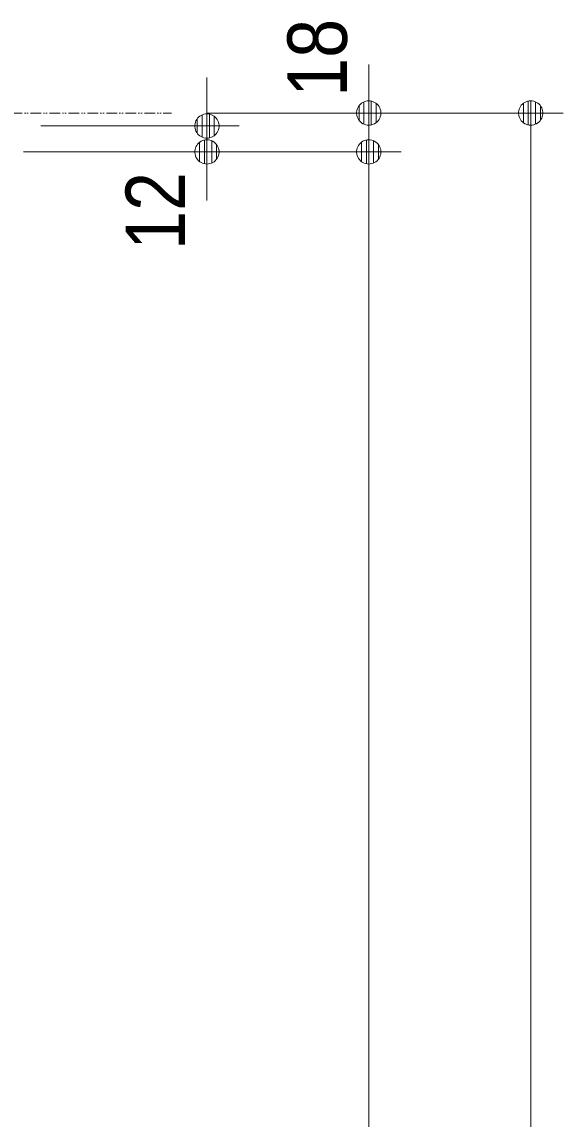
# Model space of a CAD drawing. Units: millimetres, scale not verified. Extents: x -4547 to 4547, y -2284 to 2284.
# Drawn here: x 618 to 869, y 238 to 746 of the extents above; entities that cross this region are included whole.
import ezdxf
from ezdxf.enums import TextEntityAlignment as Align

# ---------------------------------------------------------------- set-up
doc = ezdxf.new("R2010")
doc.units = ezdxf.units.MM
doc.header["$LTSCALE"] = 20
doc.linetypes.add('DOUBLE_CHAIN1', pattern=[8.8, 5, -1, 0.6, -0.6, 0.6, -1])
for name, color, linetype, lineweight in [('0-0_3一般', 7, 'Continuous', 9), ('0-1_2寸法-2', 7, 'Continuous', 9), ('0-2_0', 7, 'Continuous', 9), ('0-3_2寸法-1', 7, 'Continuous', 9)]:
    doc.layers.add(name, color=color, linetype=linetype, lineweight=lineweight)
doc.styles.add('ＭＳ Ｐゴシック', font='')
doc.styles.get('ＭＳ Ｐゴシック').set_extended_font_data('MS PGothic')

# ---------------------------------------------------------------- blocks, each defined once
blk = doc.blocks.new('グループ-7')
at = {"layer": '0-0_3一般', "linetype": 'DOUBLE_CHAIN1'}
blk.add_line((22890, 14080), (40566.3, 14080), dxfattribs=at)
blk = doc.blocks.new('グループ-15')
at = {"layer": '0-0_3一般'}
blk.add_blockref('グループ-7', (0, 0), dxfattribs=at)
blk = doc.blocks.new('_Dot')
at = {"layer": '0-2_0'}
for p, q in [((-10, 0), (-20, 0)), ((9.78, 2), (-9.78, 2)), ((7.99, 6), (-7.99, 6)), ((9.16, -3.98), (-9.16, -3.98)), ((6, -7.98), (-6, -7.98))]:
    blk.add_line(p, q, dxfattribs=at)
for points in [[(10, 0), (9.92, 1.25), (9.69, 2.49), (9.3, 3.68), (8.76, 4.82), (8.09, 5.88), (7.29, 6.85), (6.37, 7.71), (5.36, 8.44), (4.26, 9.05), (3.09, 9.51), (1.87, 9.82), (0.63, 9.98), (-0.63, 9.98), (-1.87, 9.82), (-3.09, 9.51), (-4.26, 9.05), (-5.36, 8.44), (-6.37, 7.71), (-7.29, 6.85), (-8.09, 5.88), (-8.76, 4.82), (-9.3, 3.68), (-9.69, 2.49), (-9.92, 1.25), (-10, 0), (0, 0)], [(-10, 0), (-9.92, -1.25), (-9.69, -2.49), (-9.3, -3.68), (-8.76, -4.82), (-8.09, -5.88), (-7.29, -6.85), (-6.37, -7.71), (-5.36, -8.44), (-4.26, -9.05), (-3.09, -9.51), (-1.87, -9.82), (-0.63, -9.98), (0.63, -9.98), (1.87, -9.82), (3.09, -9.51), (4.26, -9.05), (5.36, -8.44), (6.37, -7.71), (7.29, -6.85), (8.09, -5.88), (8.76, -4.82), (9.3, -3.68), (9.69, -2.49), (9.92, -1.25), (10, 0), (0, 0)]]:
    blk.add_lwpolyline(points, close=True, dxfattribs=at)

msp = doc.modelspace()

# ---------------------------------------------------------------- linework, layer by layer
at = {"layer": '0-1_2寸法-2'}
for p, q in [((779.1, 715.26), (779.1, 726.51)), ((704.1, 709.26), (704.1, 720.51)), ((704.19, 704), (794.1, 704)), ((779.1, 704), (779.1, 686)), ((627.1, 698), (719.1, 698)), ((704.1, 698), (704.1, 686)), ((619.1, 686), (719.1, 686)), ((719.1, 686), (794.1, 686)), ((704.1, 674.74), (704.1, 663.49)), ((779.1, 674.74), (779.1, 663.49))]:
    msp.add_line(p, q, dxfattribs=at)
at = {"layer": '0-3_2寸法-1'}
for p, q in [((794.1, 704), (869.15, 704)), ((854.15, 692.74), (854.15, -1634.74)), ((719.1, 686), (794.1, 686)), ((779.1, 674.74), (779.1, -1620.74))]:
    msp.add_line(p, q, dxfattribs=at)

# ---------------------------------------------------------------- block references
at = {"layer": '0-0_3一般', "xscale": 0.05, "yscale": 0.05}
msp.add_blockref('グループ-15', (-1340.62, 0), dxfattribs=at)
at = {"layer": '0-1_2寸法-2', "xscale": 0.5627563, "yscale": 0.5627563}
for p, rotation in [((779.1, 704), 270), ((704.1, 698), 270), ((704.1, 686), 90), ((779.1, 686), 90)]:
    msp.add_blockref('_Dot', p, dxfattribs=dict(at, rotation=rotation))
at = {"layer": '0-3_2寸法-1', "xscale": 0.5627563, "yscale": 0.5627563, "rotation": 90}
for p in [(854.15, 704), (779.1, 686)]:
    msp.add_blockref('_Dot', p, dxfattribs=at)

# ---------------------------------------------------------------- texts
at = {"layer": '0-1_2寸法-2', "style": 'ＭＳ Ｐゴシック', "width": 0.9}
for s, p in [('18', (777.24, 711.54)), ('12', (702.24, 640.55))]:
    msp.add_text(s, height=27.57, rotation=90, dxfattribs=at).set_placement(p, align=Align.BOTTOM_LEFT)

doc.saveas('drawing.dxf')
